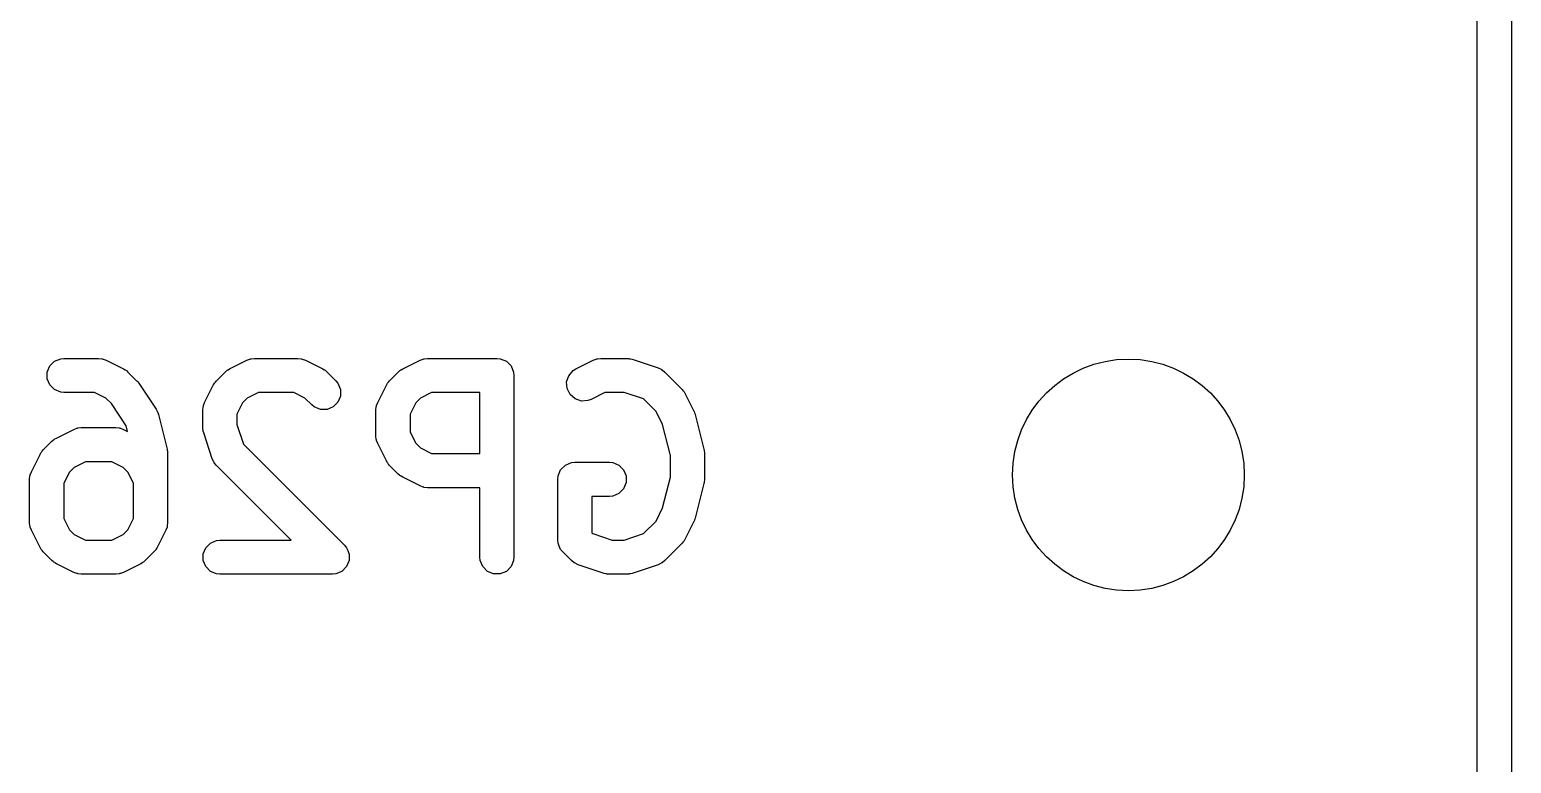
# Model space of a CAD drawing. Extents: x 101 to 222, y -128 to -44.
# Drawn here: x 213.45 to 219.97, y -75.82 to -72.59 of the extents above; entities that cross this region are included whole.
import ezdxf

# ---------------------------------------------------------------- set-up
doc = ezdxf.new("R2010")
doc.units = 0
doc.layers.add('BLACK', color=7, linetype='CONTINUOUS')

msp = doc.modelspace()

# ---------------------------------------------------------------- linework, layer by layer
at = {"layer": 'BLACK', "linetype": 'CONTINUOUS'}
for p, q in [((219.96625, -50.32375), (219.96625, -101.32375)), ((219.81625, -101.24875), (219.81625, -53.06575)), ((213.535556, -74.074377), (213.556248, -74.053685)), ((213.556248, -74.053685), (213.583284, -74.042486)), ((213.583284, -74.042486), (213.597916, -74.041045)), ((213.597916, -74.041045), (213.750297, -74.041045)), ((213.750297, -74.041045), (213.764929, -74.042486)), ((213.764929, -74.042486), (213.767418, -74.043517)), ((213.767418, -74.043517), (213.770106, -74.043708)), ((213.770106, -74.043708), (213.783838, -74.048963)), ((213.783838, -74.048963), (213.860029, -74.087058)), ((214.32628, -74.087058), (214.402471, -74.048963)), ((214.402471, -74.048963), (214.416203, -74.043708)), ((214.416203, -74.043708), (214.41889, -74.043517)), ((214.41889, -74.043517), (214.42138, -74.042486)), ((214.42138, -74.042486), (214.436012, -74.041045)), ((214.436012, -74.041045), (214.626488, -74.041045)), ((214.626488, -74.041045), (214.64112, -74.042486)), ((214.64112, -74.042486), (214.643609, -74.043517)), ((214.643609, -74.043517), (214.646297, -74.043708)), ((214.646297, -74.043708), (214.660029, -74.048963)), ((214.660029, -74.048963), (214.736219, -74.087058)), ((215.088185, -74.087058), (215.164375, -74.048963)), ((215.164375, -74.048963), (215.178107, -74.043708)), ((215.178107, -74.043708), (215.180794, -74.043517)), ((215.180794, -74.043517), (215.183284, -74.042486)), ((215.183284, -74.042486), (215.197916, -74.041045)), ((215.197916, -74.041045), (215.502678, -74.041045)), ((215.502678, -74.041045), (215.51731, -74.042486)), ((215.51731, -74.042486), (215.544346, -74.053685)), ((215.544346, -74.053685), (215.565038, -74.074377)), ((215.85009, -74.087058), (215.92628, -74.048963)), ((215.92628, -74.048963), (215.940012, -74.043708)), ((215.940012, -74.043708), (215.942699, -74.043517)), ((215.942699, -74.043517), (215.945189, -74.042486)), ((215.945189, -74.042486), (215.959821, -74.041045)), ((215.959821, -74.041045), (216.074107, -74.041045)), ((216.074107, -74.041045), (216.081512, -74.041774)), ((216.081512, -74.041774), (216.083487, -74.041634)), ((216.083487, -74.041634), (216.086084, -74.042224)), ((216.086084, -74.042224), (216.088739, -74.042486)), ((216.088739, -74.042486), (216.09057, -74.043244)), ((216.09057, -74.043244), (216.097824, -74.044894)), ((216.097824, -74.044894), (216.21211, -74.082989)), ((213.524357, -74.101413), (213.535556, -74.074377)), ((213.524357, -74.130677), (213.524357, -74.101413)), ((213.860029, -74.087058), (213.866328, -74.091022)), ((213.866328, -74.091022), (213.868156, -74.09178)), ((213.868156, -74.09178), (213.870212, -74.093468)), ((213.870212, -74.093468), (213.872472, -74.09489)), ((213.872472, -74.09489), (213.873771, -74.096388)), ((213.873771, -74.096388), (213.879521, -74.101107)), ((213.879521, -74.101107), (213.917616, -74.139202)), ((214.268693, -74.139202), (214.306788, -74.101107)), ((214.306788, -74.101107), (214.312537, -74.096388)), ((214.312537, -74.096388), (214.313837, -74.09489)), ((214.313837, -74.09489), (214.316096, -74.093468)), ((214.316096, -74.093468), (214.318153, -74.09178)), ((214.318153, -74.09178), (214.31998, -74.091022)), ((214.31998, -74.091022), (214.32628, -74.087058)), ((214.736219, -74.087058), (214.742515, -74.091021)), ((214.742515, -74.091021), (214.744345, -74.091779)), ((214.744345, -74.091779), (214.746403, -74.093468)), ((214.746403, -74.093468), (214.748662, -74.09489)), ((214.748662, -74.09489), (214.749961, -74.096388)), ((214.749961, -74.096388), (214.75571, -74.101106)), ((214.75571, -74.101106), (214.793806, -74.139201)), ((215.030598, -74.139202), (215.068693, -74.101107)), ((215.068693, -74.101107), (215.074442, -74.096388)), ((215.074442, -74.096388), (215.075742, -74.09489)), ((215.075742, -74.09489), (215.078001, -74.093468)), ((215.078001, -74.093468), (215.080058, -74.09178)), ((215.080058, -74.09178), (215.081885, -74.091022)), ((215.081885, -74.091022), (215.088185, -74.087058)), ((215.565038, -74.074377), (215.576237, -74.101413)), ((215.576237, -74.101413), (215.577678, -74.116045)), ((215.577678, -74.116045), (215.577678, -74.916045)), ((215.80922, -74.144759), (215.818474, -74.116998)), ((215.818474, -74.116998), (215.837647, -74.09489)), ((215.837647, -74.09489), (215.85009, -74.087058)), ((216.21211, -74.082989), (216.225535, -74.088983)), ((216.225535, -74.088983), (216.22757, -74.090748)), ((216.22757, -74.090748), (216.230061, -74.09178)), ((216.230061, -74.09178), (216.241426, -74.101107)), ((216.241426, -74.101107), (216.317616, -74.177297)), ((213.535556, -74.157713), (213.524357, -74.130677)), ((213.556248, -74.178405), (213.535556, -74.157713)), ((213.583284, -74.189604), (213.556248, -74.178405)), ((213.597916, -74.191045), (213.583284, -74.189604)), ((213.732592, -74.191045), (213.597916, -74.191045)), ((213.782061, -74.215779), (213.732592, -74.191045)), ((213.917616, -74.139202), (213.917647, -74.13924)), ((213.917647, -74.13924), (213.917672, -74.139257)), ((213.917672, -74.139257), (213.922177, -74.144759)), ((213.922177, -74.144759), (213.926943, -74.150567)), ((213.926943, -74.150567), (213.926953, -74.150591)), ((213.926953, -74.150591), (213.926987, -74.150633)), ((213.926987, -74.150633), (214.003177, -74.264918)), ((214.216549, -74.234885), (214.254644, -74.158694)), ((214.254644, -74.158694), (214.258608, -74.152394)), ((214.258608, -74.152394), (214.259366, -74.150567)), ((214.259366, -74.150567), (214.261054, -74.14851)), ((214.261054, -74.14851), (214.262476, -74.146251)), ((214.262476, -74.146251), (214.263974, -74.144951)), ((214.263974, -74.144951), (214.268693, -74.139202)), ((214.453717, -74.191045), (214.404247, -74.215779)), ((214.608783, -74.191045), (214.453717, -74.191045)), ((214.658251, -74.215779), (214.608783, -74.191045)), ((214.793806, -74.139201), (214.803134, -74.150566)), ((214.803134, -74.150566), (214.814333, -74.177602)), ((214.814333, -74.177602), (214.814333, -74.206865)), ((214.978453, -74.234885), (215.016549, -74.158694)), ((215.016549, -74.158694), (215.020512, -74.152397)), ((215.020512, -74.152397), (215.021271, -74.150567)), ((215.021271, -74.150567), (215.022962, -74.148505)), ((215.022962, -74.148505), (215.024382, -74.146251)), ((215.024382, -74.146251), (215.025877, -74.144954)), ((215.025877, -74.144954), (215.030598, -74.139202)), ((215.215621, -74.191045), (215.166153, -74.215779)), ((215.427678, -74.191045), (215.215621, -74.191045)), ((215.427678, -74.460092), (215.427678, -74.191045)), ((215.811294, -74.173949), (215.80922, -74.144759)), ((215.824381, -74.200124), (215.811294, -74.173949)), ((215.977526, -74.191045), (215.917172, -74.221222)), ((216.061937, -74.191045), (215.977526, -74.191045)), ((216.147879, -74.219692), (216.061937, -74.191045)), ((216.317616, -74.177297), (216.322336, -74.183047)), ((216.322336, -74.183047), (216.323833, -74.184346)), ((216.323833, -74.184346), (216.325252, -74.1866)), ((216.325252, -74.1866), (216.326944, -74.188662)), ((216.326944, -74.188662), (216.327702, -74.190494)), ((216.327702, -74.190494), (216.331665, -74.196789)), ((213.806298, -74.240016), (213.782061, -74.215779)), ((213.871162, -74.337312), (213.806298, -74.240016)), ((214.208631, -74.268426), (214.210072, -74.253794)), ((214.210072, -74.253794), (214.211103, -74.251304)), ((214.211103, -74.251304), (214.211294, -74.248617)), ((214.211294, -74.248617), (214.216549, -74.234885)), ((214.383365, -74.236661), (214.358631, -74.28613)), ((214.404247, -74.215779), (214.383365, -74.236661)), ((214.687742, -74.245269), (214.658251, -74.215779)), ((214.699107, -74.254596), (214.687742, -74.245269)), ((214.726143, -74.265794), (214.699107, -74.254596)), ((214.782442, -74.254595), (214.755406, -74.265794)), ((214.803135, -74.233902), (214.782442, -74.254595)), ((214.814333, -74.206865), (214.803135, -74.233902)), ((214.970535, -74.268426), (214.971976, -74.253794)), ((214.971976, -74.253794), (214.973006, -74.251305)), ((214.973006, -74.251305), (214.973198, -74.248616)), ((214.973198, -74.248616), (214.978453, -74.234885)), ((215.14527, -74.236661), (215.120535, -74.286131)), ((215.166153, -74.215779), (215.14527, -74.236661)), ((215.846489, -74.219297), (215.824381, -74.200124)), ((215.87425, -74.228551), (215.846489, -74.219297)), ((215.90344, -74.226477), (215.87425, -74.228551)), ((215.917172, -74.221222), (215.90344, -74.226477)), ((216.202943, -74.274756), (216.147879, -74.219692)), ((216.331665, -74.196789), (216.36976, -74.27298)), ((214.003177, -74.264918), (214.007483, -74.272996)), ((214.007483, -74.272996), (214.008587, -74.274485)), ((214.008587, -74.274485), (214.009215, -74.276244)), ((214.009215, -74.276244), (214.010094, -74.277892)), ((214.010094, -74.277892), (214.010453, -74.279707)), ((214.010453, -74.279707), (214.013534, -74.28833)), ((214.013534, -74.28833), (214.05163, -74.440712)), ((214.208631, -74.344616), (214.208631, -74.268426)), ((214.358631, -74.28613), (214.358631, -74.332446)), ((214.755406, -74.265794), (214.726143, -74.265794)), ((214.970535, -74.382711), (214.970535, -74.268426)), ((215.120535, -74.286131), (215.120535, -74.365005)), ((216.231913, -74.332695), (216.202943, -74.274756)), ((216.36976, -74.27298), (216.370169, -74.274049)), ((216.370169, -74.274049), (216.370492, -74.274485)), ((216.370492, -74.274485), (216.37269, -74.280636)), ((216.37269, -74.280636), (216.375015, -74.286712)), ((216.375015, -74.286712), (216.375053, -74.28725)), ((216.375053, -74.28725), (216.375439, -74.28833)), ((216.375439, -74.28833), (216.413535, -74.440712)), ((213.564375, -74.39182), (213.640566, -74.353725)), ((213.640566, -74.353725), (213.654298, -74.34847)), ((213.654298, -74.34847), (213.656985, -74.348279)), ((213.656985, -74.348279), (213.659475, -74.347248)), ((213.659475, -74.347248), (213.674107, -74.345807)), ((213.674107, -74.345807), (213.826488, -74.345807)), ((213.826488, -74.345807), (213.84112, -74.347248)), ((213.84112, -74.347248), (213.843609, -74.348279)), ((213.843609, -74.348279), (213.846297, -74.34847)), ((213.846297, -74.34847), (213.860029, -74.353725)), ((213.860029, -74.353725), (213.877442, -74.362431)), ((213.877442, -74.362431), (213.871162, -74.337312)), ((214.20936, -74.352021), (214.208631, -74.344616)), ((214.20922, -74.353996), (214.20936, -74.352021)), ((214.20981, -74.356593), (214.20922, -74.353996)), ((214.210072, -74.359248), (214.20981, -74.356593)), ((214.21083, -74.361079), (214.210072, -74.359248)), ((214.21248, -74.368333), (214.21083, -74.361079)), ((214.250575, -74.482619), (214.21248, -74.368333)), ((214.358631, -74.332446), (214.387278, -74.418388)), ((214.971976, -74.397343), (214.970535, -74.382711)), ((215.120535, -74.365005), (215.14527, -74.414475)), ((216.265774, -74.468137), (216.231913, -74.332695)), ((213.499149, -74.453272), (213.500571, -74.451013)), ((213.500571, -74.451013), (213.502069, -74.449713)), ((213.502069, -74.449713), (213.506788, -74.443964)), ((213.506788, -74.443964), (213.544883, -74.405869)), ((213.544883, -74.405869), (213.550632, -74.40115)), ((213.550632, -74.40115), (213.551932, -74.399652)), ((213.551932, -74.399652), (213.554191, -74.39823)), ((213.554191, -74.39823), (213.556248, -74.396542)), ((213.556248, -74.396542), (213.558075, -74.395784)), ((213.558075, -74.395784), (213.564375, -74.39182)), ((214.05163, -74.440712), (214.052005, -74.443248)), ((214.052005, -74.443248), (214.052428, -74.44427)), ((214.052428, -74.44427), (214.05297, -74.449782)), ((214.05297, -74.449782), (214.05378, -74.455256)), ((214.387278, -74.418388), (214.831902, -74.863012)), ((214.973006, -74.399831), (214.971976, -74.397343)), ((214.973198, -74.402521), (214.973006, -74.399831)), ((214.978453, -74.416252), (214.973198, -74.402521)), ((215.016549, -74.492443), (214.978453, -74.416252)), ((215.14527, -74.414475), (215.166153, -74.435358)), ((215.166153, -74.435358), (215.215621, -74.460092)), ((216.413535, -74.440712), (216.41391, -74.443248)), ((216.41391, -74.443248), (216.414333, -74.44427)), ((216.414333, -74.44427), (216.414875, -74.449782)), ((216.414875, -74.449782), (216.415685, -74.455256)), ((213.454644, -74.539647), (213.492739, -74.463456)), ((213.492739, -74.463456), (213.496703, -74.457156)), ((213.496703, -74.457156), (213.497461, -74.455329)), ((213.497461, -74.455329), (213.499149, -74.453272)), ((213.691812, -74.495807), (213.642342, -74.520541)), ((213.808783, -74.495807), (213.691812, -74.495807)), ((213.858251, -74.520541), (213.808783, -74.495807)), ((214.05378, -74.455256), (214.053617, -74.456348)), ((214.053617, -74.456348), (214.053869, -74.458902)), ((214.053869, -74.458902), (214.053869, -74.763664)), ((214.256569, -74.496044), (214.250575, -74.482619)), ((214.258334, -74.498079), (214.256569, -74.496044)), ((214.259366, -74.50057), (214.258334, -74.498079)), ((214.268693, -74.511935), (214.259366, -74.50057)), ((214.597803, -74.841045), (214.268693, -74.511935)), ((215.020512, -74.498739), (215.016549, -74.492443)), ((215.021271, -74.50057), (215.020512, -74.498739)), ((215.022962, -74.502631), (215.021271, -74.50057)), ((215.024382, -74.504886), (215.022962, -74.502631)), ((215.025877, -74.506182), (215.024382, -74.504886)), ((215.030598, -74.511935), (215.025877, -74.506182)), ((215.068693, -74.55003), (215.030598, -74.511935)), ((215.215621, -74.460092), (215.427678, -74.460092)), ((215.783175, -74.53152), (215.803867, -74.510828)), ((215.803867, -74.510828), (215.830903, -74.499629)), ((215.830903, -74.499629), (215.845535, -74.498188)), ((215.845535, -74.498188), (215.997916, -74.498188)), ((215.997916, -74.498188), (216.012548, -74.499629)), ((216.012548, -74.499629), (216.039584, -74.510828)), ((216.039584, -74.510828), (216.060276, -74.53152)), ((216.265774, -74.563952), (216.265774, -74.468137)), ((216.415685, -74.455256), (216.415522, -74.456348)), ((216.415522, -74.456348), (216.415774, -74.458902)), ((216.415774, -74.458902), (216.415774, -74.573188)), ((213.446726, -74.573188), (213.448167, -74.558556)), ((213.446726, -74.763664), (213.446726, -74.573188)), ((213.448167, -74.558556), (213.449198, -74.556066)), ((213.449198, -74.556066), (213.449389, -74.553379)), ((213.449389, -74.553379), (213.454644, -74.539647)), ((213.62146, -74.541423), (213.596726, -74.590892)), ((213.642342, -74.520541), (213.62146, -74.541423)), ((213.879134, -74.541424), (213.858251, -74.520541)), ((213.903869, -74.590893), (213.879134, -74.541424)), ((215.074442, -74.554748), (215.068693, -74.55003)), ((215.075742, -74.556247), (215.074442, -74.554748)), ((215.078001, -74.557668), (215.075742, -74.556247)), ((215.080058, -74.559357), (215.078001, -74.557668)), ((215.081885, -74.560114), (215.080058, -74.559357)), ((215.088185, -74.564079), (215.081885, -74.560114)), ((215.164375, -74.602174), (215.088185, -74.564079)), ((215.770535, -74.573188), (215.771976, -74.558556)), ((215.770535, -74.839854), (215.770535, -74.573188)), ((215.771976, -74.558556), (215.783175, -74.53152)), ((216.060276, -74.53152), (216.071475, -74.558556)), ((216.071475, -74.558556), (216.071475, -74.58782)), ((216.231913, -74.699393), (216.265774, -74.563952)), ((216.414875, -74.582307), (216.414333, -74.58782)), ((216.415685, -74.576834), (216.414875, -74.582307)), ((216.415774, -74.573188), (216.415522, -74.575741)), ((216.415522, -74.575741), (216.415685, -74.576834)), ((213.596726, -74.590892), (213.596726, -74.745959)), ((213.903869, -74.745958), (213.903869, -74.590893)), ((215.178107, -74.607429), (215.164375, -74.602174)), ((215.180794, -74.607619), (215.178107, -74.607429)), ((215.183284, -74.608651), (215.180794, -74.607619)), ((215.197916, -74.610092), (215.183284, -74.608651)), ((215.427678, -74.610092), (215.197916, -74.610092)), ((215.427678, -74.916045), (215.427678, -74.610092)), ((215.997916, -74.648188), (215.920535, -74.648188)), ((215.920535, -74.648188), (215.920535, -74.808788)), ((216.012548, -74.646747), (215.997916, -74.648188)), ((216.039584, -74.635548), (216.012548, -74.646747)), ((216.060276, -74.614856), (216.039584, -74.635548)), ((216.071475, -74.58782), (216.060276, -74.614856)), ((216.413535, -74.591378), (216.375439, -74.74376)), ((216.41391, -74.588841), (216.413535, -74.591378)), ((216.414333, -74.58782), (216.41391, -74.588841)), ((216.202943, -74.757332), (216.231913, -74.699393)), ((213.448167, -74.778296), (213.446726, -74.763664)), ((213.449198, -74.780785), (213.448167, -74.778296)), ((213.596726, -74.745959), (213.62146, -74.795427)), ((213.879133, -74.795428), (213.903869, -74.745958)), ((214.052428, -74.778296), (214.051395, -74.780787)), ((214.053869, -74.763664), (214.052428, -74.778296)), ((216.147878, -74.812398), (216.202943, -74.757332)), ((216.36976, -74.75911), (216.331665, -74.8353)), ((216.370169, -74.75804), (216.36976, -74.75911)), ((216.370492, -74.757605), (216.370169, -74.75804)), ((216.37269, -74.751453), (216.370492, -74.757605)), ((216.375015, -74.745378), (216.37269, -74.751453)), ((216.375053, -74.744839), (216.375015, -74.745378)), ((216.375439, -74.74376), (216.375053, -74.744839)), ((213.449389, -74.783473), (213.449198, -74.780785)), ((213.454644, -74.797205), (213.449389, -74.783473)), ((213.492739, -74.873395), (213.454644, -74.797205)), ((213.62146, -74.795427), (213.642343, -74.816311)), ((213.642343, -74.816311), (213.691812, -74.841045)), ((213.691812, -74.841045), (213.808783, -74.841045)), ((213.808783, -74.841045), (213.85825, -74.816311)), ((213.85825, -74.816311), (213.879133, -74.795428)), ((214.04595, -74.797206), (214.007855, -74.873396)), ((214.051205, -74.783474), (214.04595, -74.797206)), ((214.051395, -74.780787), (214.051205, -74.783474)), ((214.241963, -74.853685), (214.268999, -74.842486)), ((214.268999, -74.842486), (214.283631, -74.841045)), ((214.283631, -74.841045), (214.597803, -74.841045)), ((215.771976, -74.854486), (215.770535, -74.839854)), ((215.920535, -74.808788), (215.924145, -74.812398)), ((215.924145, -74.812398), (216.010086, -74.841045)), ((216.010086, -74.841045), (216.061937, -74.841045)), ((216.061937, -74.841045), (216.147878, -74.812398)), ((216.326944, -74.843426), (216.325254, -74.845484)), ((216.327701, -74.841596), (216.326944, -74.843426)), ((216.331665, -74.8353), (216.327701, -74.841596)), ((213.496702, -74.879691), (213.492739, -74.873395)), ((213.49746, -74.881521), (213.496702, -74.879691)), ((213.499149, -74.883579), (213.49746, -74.881521)), ((213.500571, -74.885838), (213.499149, -74.883579)), ((213.502069, -74.887137), (213.500571, -74.885838)), ((213.506787, -74.892886), (213.502069, -74.887137)), ((213.544882, -74.930982), (213.506787, -74.892886)), ((213.993807, -74.892886), (213.955712, -74.930982)), ((213.998527, -74.887134), (213.993807, -74.892886)), ((214.000022, -74.885838), (213.998527, -74.887134)), ((214.001441, -74.883583), (214.000022, -74.885838)), ((214.003134, -74.881521), (214.001441, -74.883583)), ((214.003892, -74.87969), (214.003134, -74.881521)), ((214.007855, -74.873396), (214.003892, -74.87969)), ((214.210072, -74.901413), (214.221271, -74.874377)), ((214.210072, -74.930677), (214.210072, -74.901413)), ((214.221271, -74.874377), (214.241963, -74.853685)), ((214.831902, -74.863012), (214.84123, -74.874377)), ((214.84123, -74.874377), (214.846595, -74.887331)), ((214.846595, -74.887331), (214.851471, -74.899104)), ((214.851471, -74.899104), (214.852428, -74.901414)), ((214.852428, -74.901414), (214.852428, -74.930677)), ((215.777125, -74.866916), (215.771976, -74.854486)), ((215.783175, -74.881522), (215.777125, -74.866916)), ((215.792502, -74.892887), (215.783175, -74.881522)), ((215.830598, -74.930983), (215.792502, -74.892887)), ((216.317617, -74.854791), (216.241426, -74.930983)), ((216.322334, -74.849042), (216.317617, -74.854791)), ((216.323833, -74.847743), (216.322334, -74.849042)), ((216.325254, -74.845484), (216.323833, -74.847743)), ((213.550633, -74.935702), (213.544882, -74.930982)), ((213.551932, -74.9372), (213.550633, -74.935702)), ((213.554187, -74.938619), (213.551932, -74.9372)), ((213.556247, -74.94031), (213.554187, -74.938619)), ((213.558077, -74.941068), (213.556247, -74.94031)), ((213.564375, -74.945032), (213.558077, -74.941068)), ((213.640566, -74.983127), (213.564375, -74.945032)), ((213.936219, -74.945032), (213.860029, -74.983127)), ((213.942518, -74.941067), (213.936219, -74.945032)), ((213.944346, -74.94031), (213.942518, -74.941067)), ((213.946402, -74.938622), (213.944346, -74.94031)), ((213.948662, -74.9372), (213.946402, -74.938622)), ((213.949962, -74.9357), (213.948662, -74.9372)), ((213.955712, -74.930982), (213.949962, -74.9357)), ((214.221271, -74.957713), (214.210072, -74.930677)), ((214.241963, -74.978405), (214.221271, -74.957713)), ((214.84123, -74.957713), (214.820537, -74.978406)), ((214.852428, -74.930677), (214.84123, -74.957713)), ((215.429119, -74.930677), (215.427678, -74.916045)), ((215.440318, -74.957713), (215.429119, -74.930677)), ((215.46101, -74.978405), (215.440318, -74.957713)), ((215.565038, -74.957713), (215.544346, -74.978405)), ((215.576237, -74.930677), (215.565038, -74.957713)), ((215.577678, -74.916045), (215.576237, -74.930677)), ((215.841963, -74.940311), (215.830598, -74.930983)), ((215.844453, -74.941342), (215.841963, -74.940311)), ((215.846488, -74.943107), (215.844453, -74.941342)), ((215.859914, -74.949101), (215.846488, -74.943107)), ((215.974199, -74.987196), (215.859914, -74.949101)), ((216.21211, -74.949101), (216.097824, -74.987196)), ((216.225535, -74.943107), (216.21211, -74.949101)), ((216.22757, -74.941341), (216.225535, -74.943107)), ((216.230061, -74.94031), (216.22757, -74.941341)), ((216.241426, -74.930983), (216.230061, -74.94031)), ((213.654298, -74.988382), (213.640566, -74.983127)), ((213.656985, -74.988572), (213.654298, -74.988382)), ((213.659475, -74.989604), (213.656985, -74.988572)), ((213.674107, -74.991045), (213.659475, -74.989604)), ((213.826488, -74.991045), (213.674107, -74.991045)), ((213.84112, -74.989604), (213.826488, -74.991045)), ((213.843609, -74.988572), (213.84112, -74.989604)), ((213.846297, -74.988382), (213.843609, -74.988572)), ((213.860029, -74.983127), (213.846297, -74.988382)), ((214.268999, -74.989604), (214.241963, -74.978405)), ((214.283631, -74.991045), (214.268999, -74.989604)), ((214.778869, -74.991045), (214.283631, -74.991045)), ((214.793501, -74.989604), (214.778869, -74.991045)), ((214.820537, -74.978406), (214.793501, -74.989604)), ((215.488046, -74.989604), (215.46101, -74.978405)), ((215.51731, -74.989604), (215.488046, -74.989604)), ((215.544346, -74.978405), (215.51731, -74.989604)), ((215.981452, -74.988845), (215.974199, -74.987196)), ((215.983284, -74.989604), (215.981452, -74.988845)), ((215.985938, -74.989865), (215.983284, -74.989604)), ((215.988536, -74.990456), (215.985938, -74.989865)), ((215.99051, -74.990315), (215.988536, -74.990456)), ((215.997916, -74.991045), (215.99051, -74.990315)), ((216.074107, -74.991045), (215.997916, -74.991045)), ((216.081512, -74.990315), (216.074107, -74.991045)), ((216.083487, -74.990456), (216.081512, -74.990315)), ((216.086084, -74.989865), (216.083487, -74.990456)), ((216.088739, -74.989604), (216.086084, -74.989865)), ((216.09057, -74.988845), (216.088739, -74.989604)), ((216.097824, -74.987196), (216.09057, -74.988845))]:
    msp.add_line(p, q, dxfattribs=at)
at = {"layer": 'BLACK'}
msp.add_circle((218.28125, -74.55375), 0.51, dxfattribs=at)

doc.saveas('drawing.dxf')
